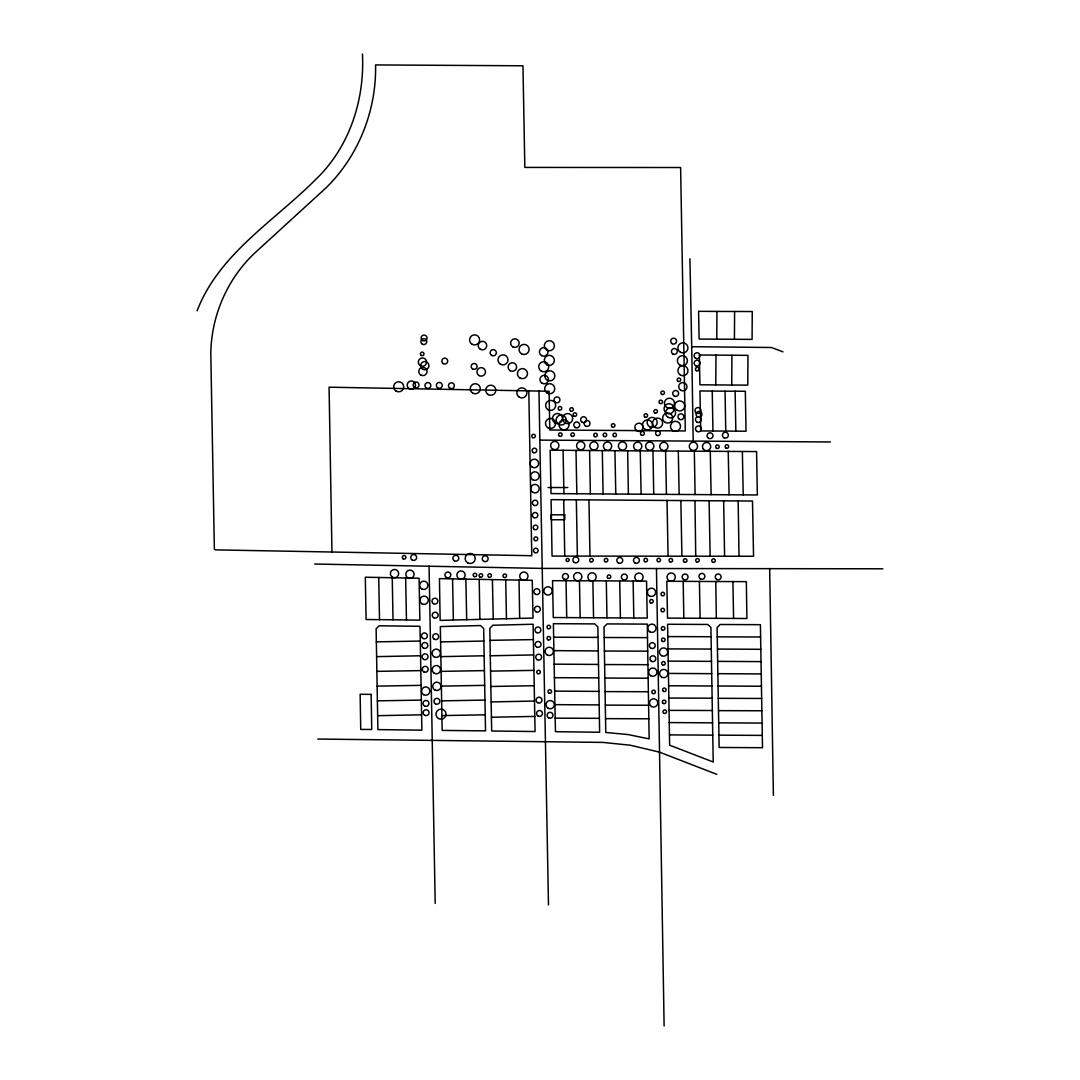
<?xml version="1.0" encoding="UTF-8"?>
<svg xmlns="http://www.w3.org/2000/svg" width="1080" height="1080" viewBox="0 0 1080 1080"><rect width="100%" height="100%" fill="white"/><g stroke="black" fill="none" stroke-linecap="round" stroke-linejoin="round"><path stroke-width="1.5" d="M715.77 384.871L715.986 355.104L699.341 355.023L699.935 384.791L731.714 385.047L747.752 385.128L747.967 355.361L715.986 355.104M716.769 339.174L716.945 311.432L752.261 311.54L752.085 339.39L699.111 339.066L698.585 311.31L716.945 311.432M731.714 385.047L731.929 355.28M734.427 339.282L734.602 311.432M362.435 54C364.811 99.819 349.515 147.096 315.954 179.213C274.779 220.766 218.97 253.692 197.113 310.838M453.357 620.028L440.14 620.406L439.452 578.624L532.251 580.338L533.007 618.084L453.357 620.028L452.561 578.853M440.559 641.898L483.867 641.048L483.678 628.533L480.506 625.55L440.33 626.562L442.152 730.418L485.527 730.877L483.867 641.048M440.815 656.64L484.11 655.776M490.266 655.789L533.668 654.926L533.101 624.24L492.818 625.253L489.848 628.331L490.266 655.789L491.683 730.985L535.059 731.538L533.668 654.926M491.184 701.919L534.479 701.055M491.413 717.255L534.816 716.404M376.299 641.885L420.296 641.048L421.875 730.161L377.892 729.608L376.124 628.776L379.094 625.793L419.958 626.306L420.296 641.048M376.637 656.627L420.552 655.776M377.622 715.676L421.632 714.825M490.037 640.346L533.331 639.59M376.893 671.369L420.795 670.613M441.058 671.369L484.461 670.613M490.604 671.125L533.912 670.37M377.136 686.097L421.038 685.355M441.41 686.111L484.704 685.355M490.846 686.475L534.249 685.719M377.379 700.839L421.389 700.097M441.652 700.852L484.961 700.083M441.909 715.581L485.298 714.825M564.759 556.079L753.543 556.254L752.49 501.039L551.111 499.649L552.042 556.065L564.759 556.079L563.72 499.77M725.045 391.19L745.322 391.23L746.037 431.204L700.745 430.92L699.921 390.947L725.045 391.19L725.76 431.055M548.087 487.539L567.797 487.539M314.685 564.03L542.241 568.404L882.887 568.796M715.77 581.526L746.334 581.648L746.901 618.489L667.508 618.111L666.832 581.269L715.77 581.526L716.337 618.368M614.925 450.711L756.581 451.575L757.337 494.964L628.398 494.127L551.016 493.587L550.165 450.185L614.925 450.711L615.789 494.019M579.461 580.757L552.528 580.689L553.298 617.531L647.231 618.071L646.556 581.121L619.718 580.959L579.461 580.757L580.136 617.706M667.791 636.579L711.072 636.741L713.218 761.994L669.627 745.187L667.602 624.267L707.859 624.47L710.924 627.548L711.072 636.741M717.228 636.849L760.604 636.998L762.507 747.711L719.132 747.468L717.079 627.561L720.171 624.483L760.414 624.686L760.604 636.998M553.662 637.214L598.05 637.389L599.63 732.267L555.444 731.687L553.392 623.687L594.756 623.903L597.834 626.994L598.05 637.389M604.206 637.497L647.487 637.645L649.148 738.882L628.142 734.576L605.772 732.47L603.99 626.994L607.068 623.916L647.325 624.119L647.487 637.645M667.98 648.905L711.356 649.053M604.368 651.024L647.757 651.173M604.638 664.538L647.919 664.7M554.364 677.687L598.658 677.862M604.813 678.065L648.189 678.213M605.07 691.591L648.365 691.74M668.831 698.058L712.112 698.207M718.268 698.315L761.657 698.463M605.34 705.118L648.635 705.267M669.019 710.37L712.409 710.519M718.457 710.627L761.846 710.775M555.174 718.16L599.36 718.335M605.515 718.646L648.891 718.794M538.988 391.068L539.838 440.114L830.412 441.963M717.512 649.053L760.901 649.31M553.824 650.646L598.212 650.916M668.169 661.109L711.545 661.365M717.701 661.365L761.09 661.621M554.094 664.16L598.482 664.43M668.358 673.421L711.734 673.677M717.889 673.677L761.279 673.933M718.078 686.003L761.467 686.245M668.642 685.746L711.923 685.989M554.634 691.119L598.928 691.389M554.904 704.646L599.198 704.903M669.209 722.574L712.598 722.831M718.754 722.844L762.129 723.087M669.398 734.886L712.787 735.143M718.942 735.156L762.318 735.399M689.918 258.795L691.713 346.707L771.512 347.504L782.946 351.837M393.026 619.785L366.093 619.515L365.31 577.22L419.081 578.259L419.863 620.15L393.026 619.785L392.243 577.8M317.79 739.044L602.883 742.405L630.275 745.214L659.61 752.179L716.837 774.36M331.952 552.015L215.352 549.882L214.353 548.856L210.803 353.552C211.275 315.401 227.759 277.709 255.96 251.924L326.106 187.772C358.627 155.898 376.542 110.363 375.57 64.922L522.963 65.785L524.826 167.427L680.616 167.522L685.301 430.947L549.801 430.002L549.072 391.244L329.076 387.194L331.952 552.015L531.779 555.714L528.795 390.893M492.413 579.649L493.236 619.015M742.351 451.521L743.216 494.829M728.231 451.373L729.095 494.775M710.276 451.264L711.126 494.667M709.101 500.783L710.154 556.2M693.198 440.978L691.713 346.707M680.859 500.594L681.912 556.106M678.294 451.116L679.144 494.411M667.035 500.459L668.075 556.173M665.577 450.995L666.441 494.289M640.251 450.846L641.115 494.154M575.991 450.441L576.842 493.736M563.072 450.306L563.936 493.614M505.724 579.879L506.452 618.732M465.871 579.177L466.682 619.758M405.662 578.03L406.445 620.014M735.129 391.163L735.845 431.123M732.915 581.526L733.59 618.462M723.64 500.837L724.586 556.254M712.233 391.068L712.949 431.028M699.422 581.445L700.097 618.287M694.332 451.183L695.088 494.492M683.181 581.364L683.843 618.206M656.465 568.485L664.119 1026M652.968 450.873L653.724 494.276M633.137 581.094L633.812 617.936M627.642 450.725L628.398 494.127M619.718 580.959L620.393 617.895M606.299 580.918L606.974 617.868M602.316 450.589L603.072 493.898M592.88 580.892L593.555 617.733M589.613 450.468L590.369 493.87M588.951 499.905L589.99 556.024M576.342 499.878L577.368 555.998M566.042 580.73L566.717 617.665M548.478 904.918L539.838 440.114M479.196 579.407L479.912 619.38M429.07 566.123L435.2 903.447M378.729 577.463L379.512 619.65M773.388 795.326L769.676 568.539M738.167 500.89L739.017 556.2M519.035 580.109L519.683 618.354M694.98 500.648L695.723 556.146M564.759 514.809L551.111 514.809L551.111 519.75L564.759 519.75L564.759 514.809M371.142 694.373L360.139 694.278L360.733 729.405L371.736 729.5L371.142 694.373M421.295 355.455A1.782 1.782 0 0 0 423.968 353.916A1.782 1.782 0 0 0 421.295 352.363A1.782 1.782 0 0 0 421.295 355.455M443.286 363.623A2.943 2.943 0 0 0 447.714 361.071A2.943 2.943 0 0 0 443.286 358.519A2.943 2.943 0 0 0 443.286 363.623M422.334 344.183A2.943 2.943 0 0 0 426.762 341.631A2.943 2.943 0 0 0 422.334 339.079A2.943 2.943 0 0 0 422.334 344.183M422.604 340.551A2.943 2.943 0 0 0 427.019 338A2.943 2.943 0 0 0 422.604 335.448A2.943 2.943 0 0 0 422.604 340.551M437.819 387.95A2.943 2.943 0 0 0 442.246 385.385A2.943 2.943 0 0 0 437.819 382.833A2.943 2.943 0 0 0 437.819 387.95M396.185 391.163A5.049 5.049 0 0 0 403.745 386.802A5.049 5.049 0 0 0 396.185 382.428A5.049 5.049 0 0 0 396.185 391.163M414.612 387.545A2.943 2.943 0 0 0 419.04 384.98A2.943 2.943 0 0 0 414.612 382.428A2.943 2.943 0 0 0 414.612 387.545M420.363 365.688A4.158 4.158 0 0 0 426.6 362.084A4.158 4.158 0 0 0 420.363 358.493A4.158 4.158 0 0 0 420.363 365.688M422.726 369.252A4.158 4.158 0 0 0 428.963 365.661A4.158 4.158 0 0 0 422.726 362.07A4.158 4.158 0 0 0 422.726 369.252M449.915 388.26A2.943 2.943 0 0 0 454.343 385.695A2.943 2.943 0 0 0 449.915 383.144A2.943 2.943 0 0 0 449.915 388.26M409.266 388.706A4.158 4.158 0 0 0 415.503 385.101A4.158 4.158 0 0 0 409.266 381.51A4.158 4.158 0 0 0 409.266 388.706M426.411 388.044A2.943 2.943 0 0 0 430.839 385.493A2.943 2.943 0 0 0 426.411 382.941A2.943 2.943 0 0 0 426.411 388.044M420.808 375.07A4.158 4.158 0 0 0 427.032 371.48A4.158 4.158 0 0 0 420.808 367.889A4.158 4.158 0 0 0 420.808 375.07M403.218 558.86A1.782 1.782 0 0 0 405.891 557.321A1.782 1.782 0 0 0 403.218 555.768A1.782 1.782 0 0 0 403.218 558.86M446.418 577.49A2.943 2.943 0 0 0 450.833 574.925A2.943 2.943 0 0 0 446.418 572.373A2.943 2.943 0 0 0 446.418 577.49M412.209 560.034A2.943 2.943 0 0 0 416.637 557.483A2.943 2.943 0 0 0 412.209 554.931A2.943 2.943 0 0 0 412.209 560.034M434.268 673.272A4.158 4.158 0 0 0 440.505 669.681A4.158 4.158 0 0 0 434.268 666.077A4.158 4.158 0 0 0 434.268 673.272M434.16 656.829A4.158 4.158 0 0 0 440.384 653.225A4.158 4.158 0 0 0 434.16 649.634A4.158 4.158 0 0 0 434.16 656.829M407.889 577.868A4.158 4.158 0 0 0 414.113 574.263A4.158 4.158 0 0 0 407.889 570.672A4.158 4.158 0 0 0 407.889 577.868M421.713 588.897A4.158 4.158 0 0 0 427.95 585.306A4.158 4.158 0 0 0 421.713 581.715A4.158 4.158 0 0 0 421.713 588.897M433.445 603.693A2.943 2.943 0 0 0 437.873 601.142A2.943 2.943 0 0 0 433.445 598.59A2.943 2.943 0 0 0 433.445 603.693M423.387 648.014A2.943 2.943 0 0 0 427.815 645.462A2.943 2.943 0 0 0 423.387 642.911A2.943 2.943 0 0 0 423.387 648.014M454.37 560.777A2.943 2.943 0 0 0 458.798 558.225A2.943 2.943 0 0 0 454.37 555.66A2.943 2.943 0 0 0 454.37 560.777M458.933 578.651A4.158 4.158 0 0 0 465.156 575.06A4.158 4.158 0 0 0 458.933 571.469A4.158 4.158 0 0 0 458.933 578.651M434.795 689.931A4.158 4.158 0 0 0 441.018 686.34A4.158 4.158 0 0 0 434.795 682.736A4.158 4.158 0 0 0 434.795 689.931M392.459 577.193A4.158 4.158 0 0 0 398.682 573.601A4.158 4.158 0 0 0 392.459 569.997A4.158 4.158 0 0 0 392.459 577.193M438.494 718.524A5.049 5.049 0 0 0 446.067 714.15A5.049 5.049 0 0 0 438.494 709.789A5.049 5.049 0 0 0 438.494 718.524M424.643 715.243A2.943 2.943 0 0 0 429.057 712.678A2.943 2.943 0 0 0 424.643 710.127A2.943 2.943 0 0 0 424.643 715.243M424.494 705.956A2.943 2.943 0 0 0 428.922 703.404A2.943 2.943 0 0 0 424.494 700.839A2.943 2.943 0 0 0 424.494 705.956M433.701 617.72A2.943 2.943 0 0 0 438.129 615.168A2.943 2.943 0 0 0 433.701 612.617A2.943 2.943 0 0 0 433.701 617.72M423.779 671.841A2.943 2.943 0 0 0 428.207 669.276A2.943 2.943 0 0 0 423.779 666.725A2.943 2.943 0 0 0 423.779 671.841M422.064 603.842A4.158 4.158 0 0 0 428.288 600.25A4.158 4.158 0 0 0 422.064 596.646A4.158 4.158 0 0 0 422.064 603.842M434.241 639.225A2.943 2.943 0 0 0 438.669 636.674A2.943 2.943 0 0 0 434.241 634.122A2.943 2.943 0 0 0 434.241 639.225M423.603 694.683A4.158 4.158 0 0 0 429.84 691.079A4.158 4.158 0 0 0 423.603 687.488A4.158 4.158 0 0 0 423.603 694.683M422.955 638.429A2.943 2.943 0 0 0 427.37 635.864A2.943 2.943 0 0 0 422.955 633.312A2.943 2.943 0 0 0 422.955 638.429M435.429 703.823A2.943 2.943 0 0 0 439.857 701.271A2.943 2.943 0 0 0 435.429 698.72A2.943 2.943 0 0 0 435.429 703.823M423.589 659.327A2.943 2.943 0 0 0 428.018 656.762A2.943 2.943 0 0 0 423.589 654.21A2.943 2.943 0 0 0 423.589 659.327M591.854 449.496A4.158 4.158 0 0 0 598.077 445.905A4.158 4.158 0 0 0 591.854 442.314A4.158 4.158 0 0 0 591.854 449.496M605.462 449.739A4.158 4.158 0 0 0 611.699 446.148A4.158 4.158 0 0 0 605.462 442.544A4.158 4.158 0 0 0 605.462 449.739M695.601 365.702A2.943 2.943 0 0 0 700.029 363.15A2.943 2.943 0 0 0 695.601 360.599A2.943 2.943 0 0 0 695.601 365.702M697.532 416.894A2.943 2.943 0 0 0 701.96 414.342A2.943 2.943 0 0 0 697.532 411.791A2.943 2.943 0 0 0 697.532 416.894M696.938 422.132A2.943 2.943 0 0 0 701.365 419.58A2.943 2.943 0 0 0 696.938 417.029A2.943 2.943 0 0 0 696.938 422.132M559.427 436.171A1.782 1.782 0 0 0 562.113 434.619A1.782 1.782 0 0 0 559.427 433.08A1.782 1.782 0 0 0 559.427 436.171M665.145 422.401A5.049 5.049 0 0 0 672.705 418.027A5.049 5.049 0 0 0 665.145 413.667A5.049 5.049 0 0 0 665.145 422.401M570.659 411.035A1.782 1.782 0 0 0 573.345 409.495A1.782 1.782 0 0 0 570.659 407.943A1.782 1.782 0 0 0 570.659 411.035M672.975 430.704A5.049 5.049 0 0 0 680.535 426.344A5.049 5.049 0 0 0 672.975 421.97A5.049 5.049 0 0 0 672.975 430.704M500.486 364.23A5.049 5.049 0 0 0 508.046 359.87A5.049 5.049 0 0 0 500.486 355.495A5.049 5.049 0 0 0 500.486 364.23M666.522 413.14A5.049 5.049 0 0 0 674.082 408.767A5.049 5.049 0 0 0 666.522 404.406A5.049 5.049 0 0 0 666.522 413.14M547.317 380.187A5.049 5.049 0 0 0 554.89 375.813A5.049 5.049 0 0 0 547.317 371.452A5.049 5.049 0 0 0 547.317 380.187M561.506 429.165A5.049 5.049 0 0 0 569.066 424.805A5.049 5.049 0 0 0 561.506 420.431A5.049 5.049 0 0 0 561.506 429.165M644.949 429.314A5.049 5.049 0 0 0 652.509 424.94A5.049 5.049 0 0 0 644.949 420.579A5.049 5.049 0 0 0 644.949 429.314M680.4 375.044A5.049 5.049 0 0 0 687.974 370.67A5.049 5.049 0 0 0 680.4 366.309A5.049 5.049 0 0 0 680.4 375.044M613.805 436.509A1.782 1.782 0 0 0 616.491 434.97A1.782 1.782 0 0 0 613.805 433.418A1.782 1.782 0 0 0 613.805 436.509M532.832 492.358A4.266 4.266 0 0 0 539.231 488.673A4.266 4.266 0 0 0 532.832 484.974A4.266 4.266 0 0 0 532.832 492.358M532.737 479.75A4.266 4.266 0 0 0 539.149 476.05A4.266 4.266 0 0 0 532.737 472.351A4.266 4.266 0 0 0 532.737 479.75M532.251 467.127A4.266 4.266 0 0 0 538.663 463.428A4.266 4.266 0 0 0 532.251 459.729A4.266 4.266 0 0 0 532.251 467.127M533.25 452.534A2.322 2.322 0 0 0 536.746 450.522A2.322 2.322 0 0 0 533.25 448.497A2.322 2.322 0 0 0 533.25 452.534M533.763 505.251A2.713 2.713 0 0 0 537.827 502.902A2.713 2.713 0 0 0 533.763 500.54A2.713 2.713 0 0 0 533.763 505.251M604.017 436.442A1.782 1.782 0 0 0 606.704 434.902A1.782 1.782 0 0 0 604.017 433.35A1.782 1.782 0 0 0 604.017 436.442M716.526 448.295A1.782 1.782 0 0 0 719.199 446.742A1.782 1.782 0 0 0 716.526 445.203A1.782 1.782 0 0 0 716.526 448.295M656.748 435.321A2.322 2.322 0 0 0 660.245 433.296A2.322 2.322 0 0 0 656.748 431.285A2.322 2.322 0 0 0 656.748 435.321M654.777 412.911A1.782 1.782 0 0 0 657.464 411.358A1.782 1.782 0 0 0 654.777 409.82A1.782 1.782 0 0 0 654.777 412.911M574.007 416.138A1.782 1.782 0 0 0 576.68 414.599A1.782 1.782 0 0 0 574.007 413.046A1.782 1.782 0 0 0 574.007 416.138M554.958 422.901A5.049 5.049 0 0 0 562.518 418.527A5.049 5.049 0 0 0 554.958 414.167A5.049 5.049 0 0 0 554.958 422.901M488.241 394.592A5.049 5.049 0 0 0 495.815 390.218A5.049 5.049 0 0 0 488.241 385.857A5.049 5.049 0 0 0 488.241 394.592M655.074 427.478A5.049 5.049 0 0 0 662.634 423.104A5.049 5.049 0 0 0 655.074 418.73A5.049 5.049 0 0 0 655.074 427.478M472.73 393.107A5.049 5.049 0 0 0 480.303 388.746A5.049 5.049 0 0 0 472.73 384.372A5.049 5.049 0 0 0 472.73 393.107M558.657 424.373A5.049 5.049 0 0 0 566.231 420.012A5.049 5.049 0 0 0 558.657 415.638A5.049 5.049 0 0 0 558.657 424.373M680.764 390.312A4.158 4.158 0 0 0 687.002 386.721A4.158 4.158 0 0 0 680.764 383.117A4.158 4.158 0 0 0 680.764 390.312M547.196 393.093A5.049 5.049 0 0 0 554.769 388.733A5.049 5.049 0 0 0 547.196 384.358A5.049 5.049 0 0 0 547.196 393.093M635.661 429.84A4.158 4.158 0 0 0 642.789 428.909A4.158 4.158 0 0 0 638.402 423.198A4.158 4.158 0 0 0 635.661 429.84M546.845 350.109A5.049 5.049 0 0 0 554.405 345.735A5.049 5.049 0 0 0 546.845 341.375A5.049 5.049 0 0 0 546.845 350.109M672.179 343.697A2.943 2.943 0 0 0 676.593 341.145A2.943 2.943 0 0 0 672.179 338.594A2.943 2.943 0 0 0 672.179 343.697M565.137 422.969A5.049 5.049 0 0 0 572.711 418.608A5.049 5.049 0 0 0 565.137 414.234A5.049 5.049 0 0 0 565.137 422.969M644.922 417.083A1.782 1.782 0 0 0 647.595 415.53A1.782 1.782 0 0 0 644.922 413.991A1.782 1.782 0 0 0 644.922 417.083M661.77 394.362A1.782 1.782 0 0 0 664.443 392.823A1.782 1.782 0 0 0 661.77 391.271A1.782 1.782 0 0 0 661.77 394.362M521.546 353.808A5.049 5.049 0 0 0 529.119 349.434A5.049 5.049 0 0 0 521.546 345.06A5.049 5.049 0 0 0 521.546 353.808M679.428 419.296A2.943 2.943 0 0 0 683.856 416.745A2.943 2.943 0 0 0 679.428 414.194A2.943 2.943 0 0 0 679.428 419.296M548.006 427.829A5.049 5.049 0 0 0 555.566 423.455A5.049 5.049 0 0 0 548.006 419.081A5.049 5.049 0 0 0 548.006 427.829M695.534 358.236A2.943 2.943 0 0 0 699.962 355.685A2.943 2.943 0 0 0 695.534 353.133A2.943 2.943 0 0 0 695.534 358.236M696.492 413.046A2.943 2.943 0 0 0 700.92 410.495A2.943 2.943 0 0 0 696.492 407.93A2.943 2.943 0 0 0 696.492 413.046M696.978 431.42A2.943 2.943 0 0 0 701.406 428.855A2.943 2.943 0 0 0 696.978 426.303A2.943 2.943 0 0 0 696.978 431.42M620.406 449.591A4.158 4.158 0 0 0 626.63 446A4.158 4.158 0 0 0 620.406 442.409A4.158 4.158 0 0 0 620.406 449.591M635.634 449.861A4.158 4.158 0 0 0 641.858 446.269A4.158 4.158 0 0 0 635.634 442.665A4.158 4.158 0 0 0 635.634 449.861M647.649 449.766A4.158 4.158 0 0 0 653.873 446.175A4.158 4.158 0 0 0 647.649 442.57A4.158 4.158 0 0 0 647.649 449.766M691.335 449.928A4.158 4.158 0 0 0 697.559 446.324A4.158 4.158 0 0 0 691.335 442.733A4.158 4.158 0 0 0 691.335 449.928M552.704 449.118A4.158 4.158 0 0 0 558.941 445.527A4.158 4.158 0 0 0 552.704 441.923A4.158 4.158 0 0 0 552.704 449.118M677.16 410.306A5.049 5.049 0 0 0 684.734 405.932A5.049 5.049 0 0 0 677.16 401.558A5.049 5.049 0 0 0 677.16 410.306M641.399 435.105A1.944 1.944 0 0 0 644.315 433.431A1.944 1.944 0 0 0 641.399 431.757A1.944 1.944 0 0 0 641.399 435.105M510.233 370.683A4.266 4.266 0 0 0 516.632 366.984A4.266 4.266 0 0 0 510.233 363.299A4.266 4.266 0 0 0 510.233 370.683M649.634 426.776A5.049 5.049 0 0 0 657.194 422.401A5.049 5.049 0 0 0 649.634 418.027A5.049 5.049 0 0 0 649.634 426.776M680.4 352.242A5.049 5.049 0 0 0 687.96 347.868A5.049 5.049 0 0 0 680.4 343.494A5.049 5.049 0 0 0 680.4 352.242M491.683 355.414A3.105 3.105 0 0 0 496.341 352.728A3.105 3.105 0 0 0 491.683 350.042A3.105 3.105 0 0 0 491.683 355.414M546.79 364.743A5.049 5.049 0 0 0 554.351 360.369A5.049 5.049 0 0 0 546.79 355.995A5.049 5.049 0 0 0 546.79 364.743M575.262 427.478A2.943 2.943 0 0 0 579.69 424.926A2.943 2.943 0 0 0 575.262 422.361A2.943 2.943 0 0 0 575.262 427.478M659.894 403.421A1.782 1.782 0 0 0 662.567 401.868A1.782 1.782 0 0 0 659.894 400.329A1.782 1.782 0 0 0 659.894 403.421M512.77 346.815A4.266 4.266 0 0 0 519.169 343.116A4.266 4.266 0 0 0 512.77 339.417A4.266 4.266 0 0 0 512.77 346.815M472.068 344.264A5.049 5.049 0 0 0 479.642 339.89A5.049 5.049 0 0 0 472.068 335.529A5.049 5.049 0 0 0 472.068 344.264M555.525 402.408A2.943 2.943 0 0 0 559.94 399.857A2.943 2.943 0 0 0 555.525 397.305A2.943 2.943 0 0 0 555.525 402.408M672.908 354.011A2.943 2.943 0 0 0 677.322 351.459A2.943 2.943 0 0 0 672.908 348.894A2.943 2.943 0 0 0 672.908 354.011M542.093 383.252A4.266 4.266 0 0 0 548.505 379.553A4.266 4.266 0 0 0 542.093 375.854A4.266 4.266 0 0 0 542.093 383.252M578.637 449.267A4.158 4.158 0 0 0 584.861 445.675A4.158 4.158 0 0 0 578.637 442.085A4.158 4.158 0 0 0 578.637 449.267M708.561 438.277A2.943 2.943 0 0 0 712.989 435.726A2.943 2.943 0 0 0 708.561 433.175A2.943 2.943 0 0 0 708.561 438.277M661.77 450.009A4.158 4.158 0 0 0 667.994 446.418A4.158 4.158 0 0 0 661.77 442.827A4.158 4.158 0 0 0 661.77 450.009M703.323 449.091A4.158 4.158 0 0 0 710.451 448.146A4.158 4.158 0 0 0 706.077 442.449A4.158 4.158 0 0 0 703.323 449.091M532.669 437.616A1.782 1.782 0 0 0 535.343 436.077A1.782 1.782 0 0 0 532.669 434.525A1.782 1.782 0 0 0 532.669 437.616M674.19 396.009A2.943 2.943 0 0 0 678.618 393.444A2.943 2.943 0 0 0 674.19 390.893A2.943 2.943 0 0 0 674.19 396.009M541.566 355.59A4.266 4.266 0 0 0 547.979 351.891A4.266 4.266 0 0 0 541.566 348.206A4.266 4.266 0 0 0 541.566 355.59M668.061 417.299A5.049 5.049 0 0 0 675.621 412.938A5.049 5.049 0 0 0 668.061 408.564A5.049 5.049 0 0 0 668.061 417.299M559.076 409.833A1.782 1.782 0 0 0 561.762 408.281A1.782 1.782 0 0 0 559.076 406.742A1.782 1.782 0 0 0 559.076 409.833M678.038 381.335A1.782 1.782 0 0 0 680.711 379.782A1.782 1.782 0 0 0 678.038 378.243A1.782 1.782 0 0 0 678.038 381.335M519.912 377.987A5.049 5.049 0 0 0 527.486 373.626A5.049 5.049 0 0 0 519.912 369.252A5.049 5.049 0 0 0 519.912 377.987M479.061 375.584A4.266 4.266 0 0 0 485.474 371.898A4.266 4.266 0 0 0 479.061 368.199A4.266 4.266 0 0 0 479.061 375.584M548.114 409.765A5.049 5.049 0 0 0 555.687 405.392A5.049 5.049 0 0 0 548.114 401.031A5.049 5.049 0 0 0 548.114 409.765M480.33 349.272A4.266 4.266 0 0 0 486.729 345.587A4.266 4.266 0 0 0 480.33 341.888A4.266 4.266 0 0 0 480.33 349.272M611.739 426.546A1.782 1.782 0 0 0 614.804 426.141A1.782 1.782 0 0 0 612.913 423.684A1.782 1.782 0 0 0 611.739 426.546M519.372 397.251A5.049 5.049 0 0 0 526.946 392.89A5.049 5.049 0 0 0 519.372 388.517A5.049 5.049 0 0 0 519.372 397.251M585.576 426.033A2.943 2.943 0 0 0 590.004 423.482A2.943 2.943 0 0 0 585.576 420.93A2.943 2.943 0 0 0 585.576 426.033M666.913 407.592A5.049 5.049 0 0 0 674.487 403.232A5.049 5.049 0 0 0 666.913 398.858A5.049 5.049 0 0 0 666.913 407.592M541.229 371.101A5.049 5.049 0 0 0 548.788 366.728A5.049 5.049 0 0 0 541.229 362.367A5.049 5.049 0 0 0 541.229 371.101M582.106 422.24A2.943 2.943 0 0 0 586.535 419.688A2.943 2.943 0 0 0 582.106 417.137A2.943 2.943 0 0 0 582.106 422.24M472.662 368.982A2.943 2.943 0 0 0 477.077 366.417A2.943 2.943 0 0 0 472.662 363.865A2.943 2.943 0 0 0 472.662 368.982M679.874 365.04A5.049 5.049 0 0 0 687.433 360.68A5.049 5.049 0 0 0 679.874 356.306A5.049 5.049 0 0 0 679.874 365.04M594.635 436.577A1.782 1.782 0 0 0 597.308 435.038A1.782 1.782 0 0 0 594.635 433.485A1.782 1.782 0 0 0 594.635 436.577M571.739 436.185A1.782 1.782 0 0 0 574.412 434.632A1.782 1.782 0 0 0 571.739 433.094A1.782 1.782 0 0 0 571.739 436.185M696.384 370.656A1.782 1.782 0 0 0 699.057 369.104A1.782 1.782 0 0 0 696.384 367.565A1.782 1.782 0 0 0 696.384 370.656M652.712 693.482A1.782 1.782 0 0 0 655.385 691.929A1.782 1.782 0 0 0 652.712 690.39A1.782 1.782 0 0 0 652.712 693.482M663.863 713.246A1.782 1.782 0 0 0 666.549 711.707A1.782 1.782 0 0 0 663.863 710.154A1.782 1.782 0 0 0 663.863 713.246M669.074 580.702A4.158 4.158 0 0 0 675.297 577.112A4.158 4.158 0 0 0 669.074 573.52A4.158 4.158 0 0 0 669.074 580.702M474.039 576.545A1.782 1.782 0 0 0 476.712 575.006A1.782 1.782 0 0 0 474.039 573.453A1.782 1.782 0 0 0 474.039 576.545M479.979 577.058A1.782 1.782 0 0 0 482.666 575.505A1.782 1.782 0 0 0 479.979 573.966A1.782 1.782 0 0 0 479.979 577.058M547.898 639.792A1.782 1.782 0 0 0 550.584 638.24A1.782 1.782 0 0 0 547.898 636.701A1.782 1.782 0 0 0 547.898 639.792M661.811 611.604A1.782 1.782 0 0 0 664.484 610.065A1.782 1.782 0 0 0 661.811 608.513A1.782 1.782 0 0 0 661.811 611.604M657.842 561.587A1.782 1.782 0 0 0 660.514 560.048A1.782 1.782 0 0 0 657.842 558.495A1.782 1.782 0 0 0 657.842 561.587M634.946 562.91A2.943 2.943 0 0 0 639.374 560.358A2.943 2.943 0 0 0 634.946 557.807A2.943 2.943 0 0 0 634.946 562.91M590.531 561.721A1.782 1.782 0 0 0 593.217 560.183A1.782 1.782 0 0 0 590.531 558.63A1.782 1.782 0 0 0 590.531 561.721M662.188 629.977A1.782 1.782 0 0 0 664.875 628.425A1.782 1.782 0 0 0 662.188 626.886A1.782 1.782 0 0 0 662.188 629.977M712.625 562.14A1.782 1.782 0 0 0 715.298 560.601A1.782 1.782 0 0 0 712.625 559.049A1.782 1.782 0 0 0 712.625 562.14M669.938 561.803A1.782 1.782 0 0 0 672.624 560.25A1.782 1.782 0 0 0 669.938 558.711A1.782 1.782 0 0 0 669.938 561.803M534.627 552.555A2.322 2.322 0 0 0 538.124 550.53A2.322 2.322 0 0 0 534.627 548.519A2.322 2.322 0 0 0 534.627 552.555M644.814 561.668A1.782 1.782 0 0 0 647.5 560.115A1.782 1.782 0 0 0 644.814 558.576A1.782 1.782 0 0 0 644.814 561.668M651.537 706.523A4.158 4.158 0 0 0 657.761 702.932A4.158 4.158 0 0 0 651.537 699.341A4.158 4.158 0 0 0 651.537 706.523M661.635 677.147A4.158 4.158 0 0 0 667.859 673.542A4.158 4.158 0 0 0 661.635 669.951A4.158 4.158 0 0 0 661.635 677.147M661.5 655.641A4.158 4.158 0 0 0 667.737 652.05A4.158 4.158 0 0 0 661.5 648.459A4.158 4.158 0 0 0 661.5 655.641M537.57 702.675A2.943 2.943 0 0 0 541.985 700.124A2.943 2.943 0 0 0 537.57 697.572A2.943 2.943 0 0 0 537.57 702.675M537.206 659.691A2.943 2.943 0 0 0 541.634 657.139A2.943 2.943 0 0 0 537.206 654.588A2.943 2.943 0 0 0 537.206 659.691M535.424 594.176A2.943 2.943 0 0 0 539.851 591.624A2.943 2.943 0 0 0 535.424 589.059A2.943 2.943 0 0 0 535.424 594.176M663.444 691.349A1.782 1.782 0 0 0 666.117 689.796A1.782 1.782 0 0 0 663.444 688.257A1.782 1.782 0 0 0 663.444 691.349M650.822 648.149A2.943 2.943 0 0 0 655.236 645.597A2.943 2.943 0 0 0 650.822 643.046A2.943 2.943 0 0 0 650.822 648.149M649.809 631.827A4.158 4.158 0 0 0 656.046 628.236A4.158 4.158 0 0 0 649.809 624.645A4.158 4.158 0 0 0 649.809 631.827M649.431 595.904A4.158 4.158 0 0 0 655.655 592.312A4.158 4.158 0 0 0 649.431 588.708A4.158 4.158 0 0 0 649.431 595.904M534.83 540.513A1.944 1.944 0 0 0 537.745 538.826A1.944 1.944 0 0 0 534.83 537.152A1.944 1.944 0 0 0 534.83 540.513M636.876 580.757A4.158 4.158 0 0 0 643.113 577.152A4.158 4.158 0 0 0 636.876 573.561A4.158 4.158 0 0 0 636.876 580.757M663.228 703.458A1.782 1.782 0 0 0 665.914 701.905A1.782 1.782 0 0 0 663.228 700.366A1.782 1.782 0 0 0 663.228 703.458M662.594 664.902A1.782 1.782 0 0 0 665.267 663.35A1.782 1.782 0 0 0 662.594 661.811A1.782 1.782 0 0 0 662.594 664.902M662.405 641.385A1.782 1.782 0 0 0 665.077 639.832A1.782 1.782 0 0 0 662.405 638.293A1.782 1.782 0 0 0 662.405 641.385M538.043 716.013A2.943 2.943 0 0 0 542.457 713.448A2.943 2.943 0 0 0 538.043 710.897A2.943 2.943 0 0 0 538.043 716.013M618.3 562.923A2.943 2.943 0 0 0 622.728 560.371A2.943 2.943 0 0 0 618.3 557.82A2.943 2.943 0 0 0 618.3 562.923M608.108 578.286A1.782 1.782 0 0 0 610.781 576.734A1.782 1.782 0 0 0 608.108 575.195A1.782 1.782 0 0 0 608.108 578.286M575.64 580.284A4.158 4.158 0 0 0 581.877 576.693A4.158 4.158 0 0 0 575.64 573.102A4.158 4.158 0 0 0 575.64 580.284M563.936 579.029A2.943 2.943 0 0 0 568.364 576.477A2.943 2.943 0 0 0 563.936 573.926A2.943 2.943 0 0 0 563.936 579.029M574.317 562.464A2.943 2.943 0 0 0 578.745 559.913A2.943 2.943 0 0 0 574.317 557.361A2.943 2.943 0 0 0 574.317 562.464M700.461 578.894A2.943 2.943 0 0 0 704.889 576.342A2.943 2.943 0 0 0 700.461 573.79A2.943 2.943 0 0 0 700.461 578.894M548.087 708.25A4.158 4.158 0 0 0 554.31 704.66A4.158 4.158 0 0 0 548.087 701.068A4.158 4.158 0 0 0 548.087 708.25M536.625 646.961A2.943 2.943 0 0 0 541.039 644.409A2.943 2.943 0 0 0 536.625 641.858A2.943 2.943 0 0 0 536.625 646.961M547.196 654.966A4.158 4.158 0 0 0 553.419 651.362A4.158 4.158 0 0 0 547.196 647.77A4.158 4.158 0 0 0 547.196 654.966M535.923 611.739A2.943 2.943 0 0 0 540.351 609.188A2.943 2.943 0 0 0 535.923 606.636A2.943 2.943 0 0 0 535.923 611.739M545.927 594.5A4.158 4.158 0 0 0 552.163 590.909A4.158 4.158 0 0 0 545.927 587.304A4.158 4.158 0 0 0 545.927 594.5M566.838 561.317A1.552 1.552 0 0 0 569.174 559.967A1.552 1.552 0 0 0 566.838 558.63A1.552 1.552 0 0 0 566.838 561.317M537.624 673.61A1.782 1.782 0 0 0 540.311 672.071A1.782 1.782 0 0 0 537.624 670.518A1.782 1.782 0 0 0 537.624 673.61M547.898 628.587A1.782 1.782 0 0 0 550.571 627.048A1.782 1.782 0 0 0 547.898 625.495A1.782 1.782 0 0 0 547.898 628.587M548.896 693.077A1.782 1.782 0 0 0 551.57 691.538A1.782 1.782 0 0 0 548.896 689.985A1.782 1.782 0 0 0 548.896 693.077M650.565 602.829A1.782 1.782 0 0 0 653.238 601.29A1.782 1.782 0 0 0 650.565 599.738A1.782 1.782 0 0 0 650.565 602.829M661.892 595.566A1.782 1.782 0 0 0 664.565 594.014A1.782 1.782 0 0 0 661.892 592.475A1.782 1.782 0 0 0 661.892 595.566M467.654 562.842A5.049 5.049 0 0 0 475.214 558.468A5.049 5.049 0 0 0 467.654 554.108A5.049 5.049 0 0 0 467.654 562.842M589.964 580.54A4.158 4.158 0 0 0 596.201 576.936A4.158 4.158 0 0 0 589.964 573.345A4.158 4.158 0 0 0 589.964 580.54M622.85 579.555A2.943 2.943 0 0 0 627.278 577.004A2.943 2.943 0 0 0 622.85 574.452A2.943 2.943 0 0 0 622.85 579.555M683.6 579.501A2.943 2.943 0 0 0 688.028 576.95A2.943 2.943 0 0 0 683.6 574.398A2.943 2.943 0 0 0 683.6 579.501M536.463 632.529A2.943 2.943 0 0 0 540.891 629.977A2.943 2.943 0 0 0 536.463 627.426A2.943 2.943 0 0 0 536.463 632.529M521.775 579.758A4.158 4.158 0 0 0 527.999 576.153A4.158 4.158 0 0 0 521.775 572.562A4.158 4.158 0 0 0 521.775 579.758M488.754 577.098A1.782 1.782 0 0 0 491.44 575.559A1.782 1.782 0 0 0 488.754 574.007A1.782 1.782 0 0 0 488.754 577.098M503.888 577.368A1.782 1.782 0 0 0 506.574 575.829A1.782 1.782 0 0 0 503.888 574.277A1.782 1.782 0 0 0 503.888 577.368M483.732 561.289A2.943 2.943 0 0 0 488.147 558.738A2.943 2.943 0 0 0 483.732 556.173A2.943 2.943 0 0 0 483.732 561.289M605.164 561.681A1.782 1.782 0 0 0 607.838 560.129A1.782 1.782 0 0 0 605.164 558.59A1.782 1.782 0 0 0 605.164 561.681M651.402 661.284A2.943 2.943 0 0 0 655.817 658.719A2.943 2.943 0 0 0 651.402 656.168A2.943 2.943 0 0 0 651.402 661.284M650.768 675.743A4.158 4.158 0 0 0 656.991 672.138A4.158 4.158 0 0 0 650.768 668.547A4.158 4.158 0 0 0 650.768 675.743M696.573 561.87A1.782 1.782 0 0 0 699.26 560.317A1.782 1.782 0 0 0 696.573 558.779A1.782 1.782 0 0 0 696.573 561.87M684.261 562.059A1.782 1.782 0 0 0 686.948 560.507A1.782 1.782 0 0 0 684.261 558.968A1.782 1.782 0 0 0 684.261 562.059M534.33 529.443A2.322 2.322 0 0 0 537.827 527.418A2.322 2.322 0 0 0 534.33 525.407A2.322 2.322 0 0 0 534.33 529.443M533.75 517.563A2.713 2.713 0 0 0 537.813 515.201A2.713 2.713 0 0 0 533.75 512.851A2.713 2.713 0 0 0 533.75 517.563M548.6 717.809A2.943 2.943 0 0 0 553.028 715.257A2.943 2.943 0 0 0 548.6 712.692A2.943 2.943 0 0 0 548.6 717.809M723.911 437.738A2.943 2.943 0 0 0 728.339 435.186A2.943 2.943 0 0 0 723.911 432.635A2.943 2.943 0 0 0 723.911 437.738M726.016 448.052A1.782 1.782 0 0 0 728.69 446.513A1.782 1.782 0 0 0 726.016 444.96A1.782 1.782 0 0 0 726.016 448.052M716.702 579.474A2.943 2.943 0 0 0 721.116 576.923A2.943 2.943 0 0 0 716.702 574.371A2.943 2.943 0 0 0 716.702 579.474"/></g></svg>
